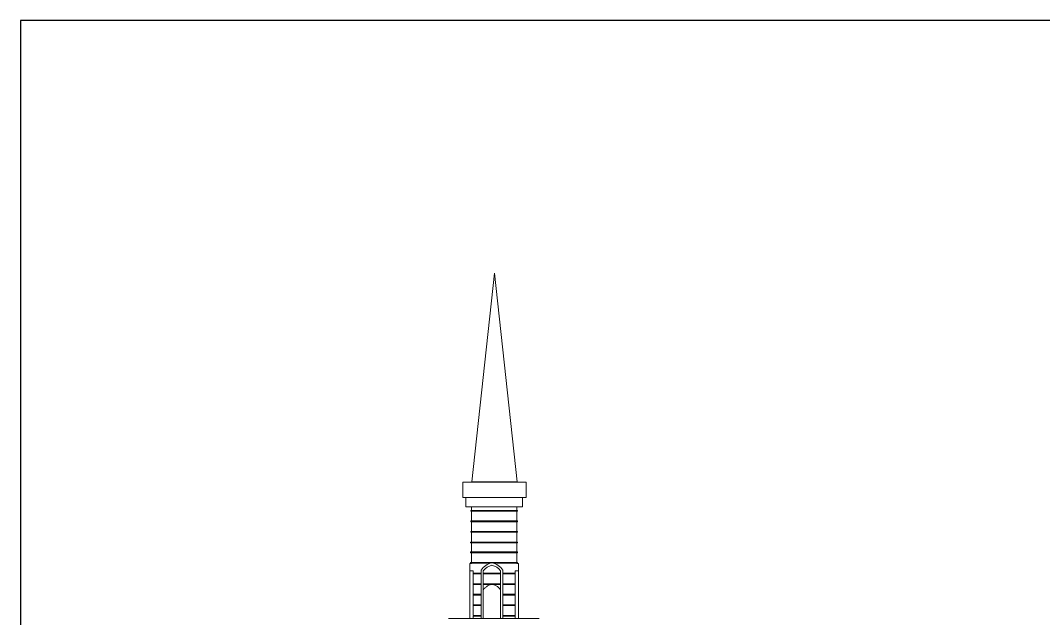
# Model space of a CAD drawing. Header units: inches. Extents: x -6210 to 141093, y -2740 to 21225.
# Drawn here: x 82657 to 84011, y 376 to 1167 of the extents above; entities that cross this region are included whole.
import ezdxf

# ---------------------------------------------------------------- set-up
doc = ezdxf.new("R2010")
doc.units = ezdxf.units.IN
doc.header["$LTSCALE"] = 100
doc.header["$MEASUREMENT"] = 0
doc.layers.add('car area', color=53, linetype='Continuous')

msp = doc.modelspace()

# ---------------------------------------------------------------- linework, layer by layer
msp.add_lwpolyline([(82657.24185, -526.65368), (84915.8931, -526.65368), (84915.8931, 1167.33476), (82657.24185, 1167.33476)], close=True)
at = {"layer": 'car area', "linetype": 'Continuous', "lineweight": 0, "extrusion": (0, 1, 0)}
for p, q in [((83284.36183, 833.19225), (83254.36183, 557.19225)), ((83284.36183, 833.19225), (83314.36183, 557.19225)), ((83326.1534, 556.45249), (83242.57027, 556.45249)), ((83242.57027, 556.45249), (83242.57027, 536.09417)), ((83298.92491, 557.19225), (83254.00531, 557.19225)), ((83254.00531, 557.19225), (83254.00531, 556.45249)), ((83314.36183, 557.19225), (83298.92491, 557.19225)), ((83314.00531, 557.19225), (83314.00531, 556.45249)), ((83326.1534, 556.45249), (83326.1534, 536.09417)), ((83242.57027, 536.09417), (83326.1534, 536.09417)), ((83246.6534, 536.09417), (83246.6534, 523.82645)), ((83321.6534, 536.09417), (83321.6534, 523.82645)), ((83246.6534, 523.82645), (83321.6534, 523.82645)), ((83314.95957, 519.19225), (83252.95957, 519.19225)), ((83252.95957, 519.19225), (83252.95957, 518.19225)), ((83252.95957, 518.19225), (83314.95957, 518.19225)), ((83254.00531, 523.82645), (83254.00531, 519.19225)), ((83254.00531, 518.19225), (83254.00531, 505.19225)), ((83314.00531, 523.82645), (83314.00531, 519.19225)), ((83314.00531, 518.19225), (83314.00531, 505.19225)), ((83314.95957, 519.19225), (83314.95957, 518.19225)), ((83314.94393, 505.19225), (83252.94393, 505.19225)), ((83252.94393, 505.19225), (83252.94393, 504.19225)), ((83252.94393, 504.19225), (83314.94393, 504.19225)), ((83254.00531, 504.19225), (83254.00531, 491.19225)), ((83314.00531, 504.19225), (83314.00531, 491.19225)), ((83314.94393, 505.19225), (83314.94393, 504.19225)), ((83314.9283, 491.19225), (83252.9283, 491.19225)), ((83252.9283, 491.19225), (83252.9283, 490.19225)), ((83252.9283, 490.19225), (83314.9283, 490.19225)), ((83254.00531, 490.19225), (83254.00531, 477.19225)), ((83314.00531, 490.19225), (83314.00531, 477.19225)), ((83314.9283, 491.19225), (83314.9283, 490.19225)), ((83314.91266, 477.19225), (83252.91266, 477.19225)), ((83252.91266, 477.19225), (83252.91266, 476.19225)), ((83252.91266, 476.19225), (83314.91266, 476.19225)), ((83254.00531, 476.19225), (83254.00531, 464.19225)), ((83314.00531, 476.19225), (83314.00531, 464.19225)), ((83314.91266, 477.19225), (83314.91266, 476.19225)), ((83314.89703, 464.19225), (83252.89703, 464.19225)), ((83252.89703, 464.19225), (83252.89703, 463.19225)), ((83252.89703, 463.19225), (83314.89703, 463.19225)), ((83254.00531, 463.19225), (83254.00531, 450.19225)), ((83314.00531, 463.19225), (83314.00531, 450.19225)), ((83314.89703, 464.19225), (83314.89703, 463.19225)), ((83251.78664, 448.78157), (83251.78664, 439.12748)), ((83254.00531, 448.78157), (83251.78664, 448.78157)), ((83314.88139, 450.19225), (83252.88139, 450.19225)), ((83252.88139, 450.19225), (83252.88139, 449.19225)), ((83252.88139, 449.19225), (83278.74135, 449.19225)), ((83254.00531, 449.19225), (83254.00531, 448.78157)), ((83283.47258, 449.19225), (83314.88139, 449.19225)), ((83314.00531, 449.19225), (83314.00531, 448.78157)), ((83314.00531, 448.78157), (83316.22397, 448.78157)), ((83314.88139, 450.19225), (83314.88139, 449.19225)), ((83316.22397, 448.78157), (83316.22397, 439.12748)), ((83256.28664, 439.12748), (83251.78664, 439.12748)), ((83251.78664, 439.12748), (83251.78664, 376.14502)), ((83256.28664, 380.19225), (83256.28664, 439.12748)), ((83266.63196, 436.19225), (83256.28664, 436.19225)), ((83256.28664, 435.19225), (83266.63196, 435.19225)), ((83266.63196, 376.14502), (83266.63196, 440.16986)), ((83269.63196, 439.20139), (83269.63196, 376.14502)), ((83292.58196, 436.19225), (83269.63196, 436.19225)), ((83269.63196, 435.19225), (83292.58196, 435.19225)), ((83292.58196, 376.14502), (83292.58196, 439.20139)), ((83295.58196, 440.16986), (83295.58196, 376.14502)), ((83311.72397, 436.19225), (83295.58196, 436.19225)), ((83295.58196, 435.19225), (83311.72397, 435.19225)), ((83311.72397, 439.12748), (83316.22397, 439.12748)), ((83311.72397, 376.14502), (83311.72397, 439.12748)), ((83316.22397, 439.12748), (83316.22397, 376.14502)), ((83266.63196, 422.19225), (83256.28664, 422.19225)), ((83256.28664, 421.19225), (83266.63196, 421.19225)), ((83292.58196, 422.19225), (83269.63196, 422.19225)), ((83269.63196, 421.19225), (83292.58196, 421.19225)), ((83311.72397, 422.19225), (83295.58196, 422.19225)), ((83295.58196, 421.19225), (83311.72397, 421.19225)), ((83266.63196, 408.19225), (83256.28664, 408.19225)), ((83256.28664, 407.19225), (83266.63196, 407.19225)), ((83292.58196, 408.19225), (83292.42473, 408.19225)), ((83292.42498, 407.19225), (83292.42473, 408.19225)), ((83292.42498, 407.19225), (83292.58196, 407.19225)), ((83311.72397, 408.19225), (83295.58196, 408.19225)), ((83295.58196, 407.19225), (83311.72397, 407.19225)), ((83266.63196, 394.19225), (83256.28664, 394.19225)), ((83256.28664, 393.19225), (83266.63196, 393.19225)), ((83292.58196, 394.19225), (83292.42817, 394.19225)), ((83292.42842, 393.19225), (83292.42817, 394.19225)), ((83292.42842, 393.19225), (83292.58196, 393.19225)), ((83311.72397, 394.19225), (83295.58196, 394.19225)), ((83295.58196, 393.19225), (83311.72397, 393.19225)), ((83266.63196, 380.19225), (83256.28655, 380.19225)), ((83256.28655, 379.19225), (83266.63196, 379.19225)), ((83256.28664, 376.14502), (83256.28664, 379.19225)), ((83292.58196, 380.19225), (83292.43161, 380.19225)), ((83292.43186, 379.19225), (83292.43161, 380.19225)), ((83292.43186, 379.19225), (83292.58196, 379.19225)), ((83311.72397, 380.19225), (83295.58196, 380.19225)), ((83295.58196, 379.19225), (83311.72397, 379.19225)), ((83254.69358, 376.14502), (83223.66414, 376.14502)), ((83312.6347, 376.14502), (83254.69358, 376.14502)), ((83343.66414, 376.14502), (83312.6347, 376.14502))]:
    msp.add_line(p, q, dxfattribs=at)
at = {"layer": 'car area', "linetype": 'Continuous', "lineweight": 0}
for centre, radius, start, end in [((83285.97619, 426.84452), 23.48965, 101.96372181, 145.43884482), ((83285.97619, 426.84452), 20.48965, 103.74747558, 142.9093109), ((83276.23774, 426.84452), 23.48965, 34.56115518, 78.03627819), ((83276.23774, 426.84452), 20.48965, 37.0906891, 76.25252442)]:
    msp.add_arc(centre, radius, start, end, dxfattribs=at)
for points, knots in [([(83269.63196, 414.17385), (83270.22852, 414.9629), (83270.87409, 415.69716), (83272.43644, 417.24611), (83273.44028, 418.07833), (83275.63848, 419.55711), (83276.83297, 420.20376), (83278.48913, 420.89471), (83278.89763, 421.05002), (83279.31101, 421.19223)], [13.0860060886, 13.0860060886, 13.0860060886, 13.0860060886, 16.0891507638, 16.0891507638, 20.0240736715, 20.0240736715, 23.9589965791, 23.9589965791, 25.2208647184, 25.2208647184, 25.2208647184, 25.2208647184]), ([(83282.90292, 421.19222), (83283.25065, 421.0726), (83283.59571, 420.94345), (83284.56373, 420.55093), (83285.17883, 420.26526), (83286.37443, 419.63634), (83286.95491, 419.2931), (83288.07127, 418.55736), (83288.6072, 418.16481), (83289.62641, 417.34111), (83290.10967, 416.90997), (83291.27795, 415.76748), (83291.95752, 414.99979), (83292.58196, 414.17385)], [43.8821362737, 43.8821362737, 43.8821362737, 43.8821362737, 44.9328097101, 44.9328097101, 46.8615102096, 46.8615102096, 48.7902107091, 48.7902107091, 50.7189112085, 50.7189112085, 52.647611708, 52.647611708, 55.6835497083, 55.6835497083, 55.6835497083, 55.6835497083])]:
    msp.add_open_spline(points, degree=3, knots=knots, dxfattribs=at)

doc.saveas('drawing.dxf')
